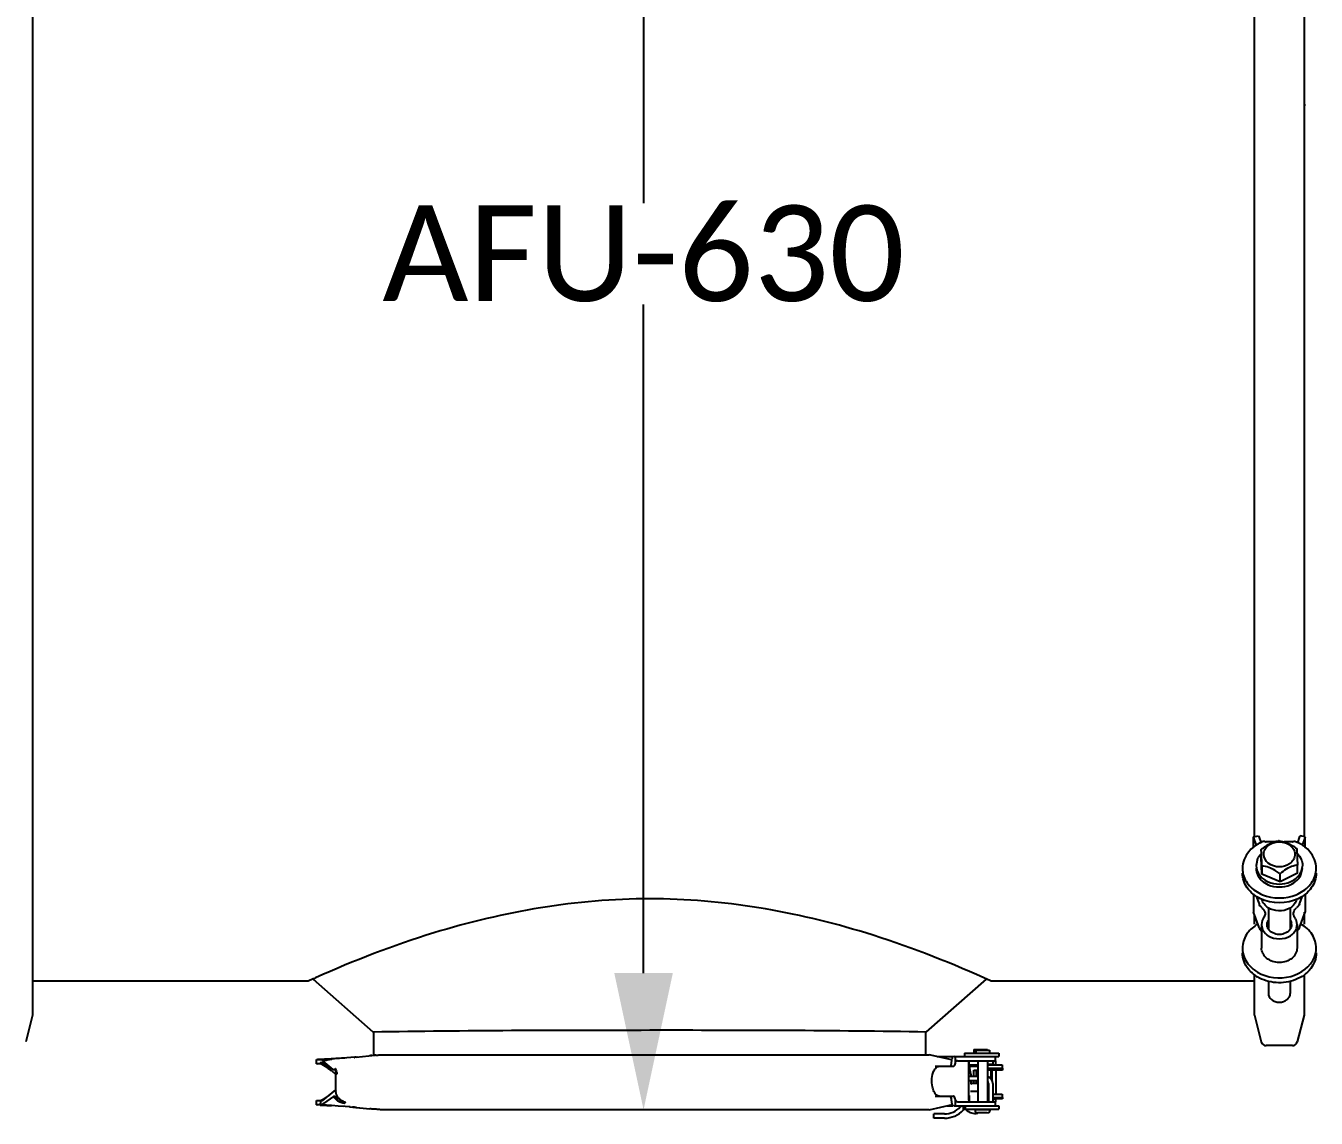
# Model space of a CAD drawing. Header units: millimetres. Extents: x 11802 to 19889, y -472 to 9054.
# Drawn here: x 13260.1 to 13732.5, y 149.9 to 549.8 of the extents above; entities that cross this region are included whole.
import ezdxf

# ---------------------------------------------------------------- set-up
doc = ezdxf.new("R2010")
doc.units = ezdxf.units.MM
doc.header["$LTSCALE"] = 307.34
doc.header["$PDMODE"] = 3
doc.header["$PDSIZE"] = 8
doc.layers.get('0').update_dxf_attribs({"linetype": 'CONTINUOUS'})
doc.layers.get('Defpoints').update_dxf_attribs({"linetype": 'CONTINUOUS'})
doc.styles.get("Standard").update_dxf_attribs({"font": 'calibri.ttf'})
doc.dimstyles.get("Standard").update_dxf_attribs({"dimtxt": 35, "dimasz": 35, "dimexe": 1.5, "dimexo": 1, "dimtad": 1, "dimdsep": 46, "dimtxsty": 'Standard', "dimblk": '_FILLED', "dimblk1": '_FILLED', "dimblk2": '_FILLED', "dimcen": 0.09, "dimazin": 2, "dimtol": 1, "dimtp": 0.01, "dimtm": 0.01, "dimtfac": 1, "dimtofl": 0, "dimtmove": 0, "dimatfit": 3, "dimldrblk": '_FILLED', "dimfxl": 1, "dimtolj": 1, "dimarcsym": 0})

# ---------------------------------------------------------------- blocks, each defined once
blk = doc.blocks.new('_FILLED')
at = {"color": 0, "linetype": 'ByBlock'}
blk.add_solid([(0, 0), (-1, 0.2143), (-1, -0.2143)], dxfattribs=at)
blk = doc.blocks.new('*D387')
at = {"color": 0, "linetype": 'Continuous', "lineweight": -2}
for p, q in [((13475.84, 779.67), (13487.74, 779.67)), ((13486.24, 729.67), (13486.24, 484.9)), ((13486.24, 203.01), (13486.24, 447.78)), ((13489.49, 153.01), (13484.74, 153.01))]:
    blk.add_line(p, q, dxfattribs=at)
at = {"layer": 'Defpoints', "color": 0}
for p in [(13474.84, 779.67), (13486.24, 779.67), (13490.49, 153.01)]:
    blk.add_point(p, dxfattribs=at)
at = {"color": 0, "linetype": 'ByBlock', "lineweight": -2, "xscale": 50, "yscale": 50, "zscale": 50}
for p, rotation in [((13486.24, 779.67), 90), ((13486.24, 153.01), 270)]:
    blk.add_blockref('_FILLED', p, dxfattribs=dict(at, rotation=rotation))
at = {"color": 0, "lineweight": 30, "insert": (13486.24, 466.34), "char_height": 35, "attachment_point": 5}
blk.add_mtext('\\A1;\\A1;AFU-630', dxfattribs=at)

msp = doc.modelspace()

# ---------------------------------------------------------------- linework, layer by layer
at = {"linetype": 'Continuous'}
for p, q in [((13262.54327, 768.56248), (13262.54327, 187.57899)), ((13709.94067, 252.973), (13709.94067, 768.56248)), ((13728.04327, 768.56248), (13728.04327, 252.973)), ((13709.48767, 252.86356), (13711.40332, 253.32636)), ((13709.48767, 249.03958), (13709.48767, 252.86356)), ((13710.62958, 249.79861), (13709.48767, 252.86356)), ((13711.40332, 253.32636), (13711.63222, 252.71197)), ((13711.63222, 252.71197), (13712.19668, 250.90694)), ((13717.13541, 251.09536), (13714.14774, 251.09536)), ((13718.99197, 251.43545), (13718.73983, 251.46137)), ((13723.8362, 251.09536), (13720.72395, 251.09536)), ((13725.71825, 250.68623), (13726.35172, 252.71197)), ((13726.35172, 252.71197), (13726.58063, 253.32636)), ((13728.49627, 252.86356), (13726.58063, 253.32636)), ((13728.49627, 252.86356), (13727.35436, 249.79862)), ((13728.49627, 249.03956), (13728.49627, 252.86356)), ((13712.3659, 245.30668), (13712.3659, 246.66589)), ((13711.0624, 244.92574), (13710.49197, 242.45827)), ((13712.61804, 239.26279), (13712.3659, 245.30668)), ((13712.61804, 242.2197), (13712.61804, 239.26279)), ((13725.61804, 239.61445), (13725.61804, 242.57137)), ((13727.49197, 242.46289), (13726.92154, 239.99539)), ((13726.92154, 238.92812), (13727.49197, 241.39559)), ((13719.24411, 236.41667), (13712.61804, 239.26279)), ((13718.99197, 239.56427), (13719.24411, 239.37359)), ((13725.61804, 239.61445), (13719.24411, 236.41667)), ((13719.24411, 236.41667), (13719.24411, 239.37359)), ((13709.48767, 232.08557), (13709.48767, 225.39291)), ((13728.49627, 232.08555), (13728.49627, 225.39291)), ((13710.51743, 231.25014), (13711.59499, 228.35792)), ((13714.99197, 226.98121), (13714.99197, 219.30171)), ((13722.99197, 226.98133), (13722.99197, 219.30105)), ((13726.38896, 228.35792), (13727.46652, 231.25017)), ((13711.59499, 219.73676), (13709.48767, 225.39291)), ((13709.94067, 221.0013), (13709.94067, 224.17704)), ((13713.82238, 224.54008), (13713.81867, 224.39691)), ((13724.16527, 224.39691), (13724.16156, 224.54009)), ((13726.38896, 219.73676), (13728.49627, 225.39291)), ((13728.04327, 225.39291), (13728.04327, 221.0013)), ((13712.49197, 220.78874), (13712.49197, 212.16758)), ((13725.49197, 220.78874), (13725.49197, 212.16758)), ((13363.49197, 200.07074), (13262.49197, 200.07074)), ((13365.27752, 200.88063), (13363.49227, 200.07087)), ((13365.24374, 200.86531), (13387.17071, 181.56932)), ((13589.81323, 181.56931), (13611.7404, 200.86522)), ((13613.49197, 200.07074), (13611.7063, 200.88068)), ((13709.99197, 200.07074), (13613.49197, 200.07074)), ((13709.94067, 187.57899), (13709.94067, 202.43567)), ((13714.99197, 200.1502), (13714.99197, 195.6193)), ((13722.99197, 200.15021), (13722.99197, 195.6193)), ((13728.04327, 202.43564), (13728.04327, 187.57899)), ((13262.54327, 187.57899), (13260.08141, 177.83002)), ((13709.94067, 187.57899), (13712.40253, 177.83002)), ((13728.04327, 187.57899), (13725.58141, 177.83002)), ((13387.17071, 181.56932), (13387.49805, 181.57485)), ((13387.49197, 172.94366), (13387.49197, 181.56932)), ((13589.48574, 181.57499), (13589.81323, 181.56931)), ((13589.49197, 181.56931), (13589.49197, 173.13337)), ((13607.21463, 175.02583), (13607.81423, 175.07583)), ((13607.21463, 175.02583), (13607.21463, 173.92583)), ((13607.81423, 175.07583), (13611.91087, 175.07583)), ((13607.84946, 174.82583), (13607.84946, 173.72583)), ((13607.84948, 174.82583), (13608.0152, 174.87583)), ((13608.0152, 174.87583), (13612.77548, 174.87583)), ((13611.91087, 175.07583), (13612.21463, 175.02583)), ((13612.77548, 174.87583), (13612.84943, 174.82583)), ((13612.84946, 174.82583), (13612.84946, 173.72583)), ((13723.8362, 176.47074), (13714.14774, 176.47074)), ((13366.56405, 169.78168), (13366.56405, 171.38168)), ((13366.87575, 171.37074), (13367.9797, 171.37106)), ((13370.06034, 171.51174), (13366.90657, 171.40052)), ((13368.83469, 171.4221), (13367.97961, 171.37106)), ((13368.62903, 170.14127), (13368.61054, 170.14671)), ((13369.30459, 171.45047), (13368.83469, 171.4221)), ((13368.92652, 170.16264), (13368.92652, 170.00762)), ((13372.63802, 167.77836), (13368.99727, 170.758)), ((13369.58017, 171.46727), (13369.30459, 171.45047)), ((13369.30467, 171.45044), (13369.49558, 171.46211)), ((13369.78219, 171.47968), (13369.58017, 171.46727)), ((13372.10647, 171.62803), (13370.06034, 171.51174)), ((13370.88204, 171.54874), (13370.65883, 171.53452)), ((13371.21101, 171.56985), (13370.88204, 171.54874)), ((13371.84382, 171.61089), (13371.21101, 171.56985)), ((13371.84347, 171.61086), (13372.10647, 171.62803)), ((13372.1064, 171.62803), (13371.84382, 171.61089)), ((13372.10647, 171.62805), (13371.84399, 171.6109)), ((13372.29759, 171.64053), (13372.1064, 171.62803)), ((13372.10647, 171.62803), (13372.29759, 171.64053)), ((13379.03792, 172.0888), (13377.5865, 171.99092)), ((13381.65163, 172.30926), (13379.03783, 172.09009)), ((13380.24099, 172.17017), (13380.4472, 172.18385)), ((13381.06855, 172.25169), (13388.01827, 172.93785)), ((13387.73509, 172.91206), (13387.45932, 172.88266)), ((13388.01827, 172.93785), (13387.73623, 172.91219)), ((13388.1838, 172.94366), (13388.01827, 172.93785)), ((13388.44431, 172.96007), (13388.56644, 172.97475)), ((13390.21149, 173.1334), (13590.77341, 173.1334)), ((13599.13187, 171.29338), (13590.77341, 173.13337)), ((13593.7604, 172.47583), (13599.42006, 172.47583)), ((13599.05945, 170.96439), (13599.05945, 171.46439)), ((13599.97263, 172.46439), (13610.27151, 172.46439)), ((13600.4292, 170.96439), (13600.4292, 172.46439)), ((13601.16048, 170.96439), (13615.01986, 170.96439)), ((13603.7151, 173.67583), (13604.32282, 173.67583)), ((13603.7151, 173.67583), (13603.7151, 172.47583)), ((13604.34992, 173.67583), (13616.34899, 173.67583)), ((13605.23585, 170.46439), (13605.23585, 156.46439)), ((13607.21463, 173.92583), (13607.84946, 173.87583)), ((13608.59946, 170.96439), (13608.59946, 155.96439)), ((13610.27151, 172.47583), (13616.34899, 172.47583)), ((13612.09946, 170.96439), (13612.09946, 155.96439)), ((13614.13396, 170.82583), (13614.13396, 169.72583)), ((13615.01987, 172.47583), (13615.01987, 170.96439)), ((13615.15179, 170.74869), (13615.14875, 170.96619)), ((13615.17734, 170.00746), (13615.15179, 170.74869)), ((13616.34899, 173.67583), (13616.34899, 172.47583)), ((13367.92306, 169.77097), (13366.87575, 169.77074)), ((13368.07591, 169.77289), (13367.92306, 169.77097)), ((13373.58001, 165.87074), (13368.92652, 170.00762)), ((13370.54581, 168.40152), (13369.04552, 169.29394)), ((13369.04552, 169.29394), (13370.70824, 168.29916)), ((13369.90955, 168.6651), (13371.26638, 167.76186)), ((13370.51186, 168.32969), (13371.90946, 167.20963)), ((13371.15063, 167.84046), (13370.74784, 168.14058)), ((13371.26638, 167.76186), (13371.15063, 167.84046)), ((13373.58001, 160.06248), (13373.58001, 166.07899)), ((13592.96053, 168.96439), (13599.74308, 168.96439)), ((13605.23585, 168.95147), (13605.43954, 168.95147)), ((13605.35372, 169.76997), (13605.35372, 168.95147)), ((13605.40877, 169.47583), (13608.59946, 169.47583)), ((13605.67726, 168.95147), (13608.59946, 168.95147)), ((13605.67726, 167.74942), (13605.67726, 168.95147)), ((13606.02033, 166.07899), (13606.02033, 165.27074)), ((13607.19801, 167.45147), (13608.59946, 167.45147)), ((13607.19801, 165.27074), (13607.19801, 167.45147)), ((13607.96463, 167.45147), (13607.96463, 165.27074)), ((13612.09946, 169.67583), (13614.00002, 169.67583)), ((13612.09946, 169.47583), (13617.53342, 169.47583)), ((13612.09946, 168.27583), (13617.53317, 168.27583)), ((13617.63396, 167.45147), (13612.09946, 167.45147)), ((13613.38396, 167.45147), (13613.38396, 164.463)), ((13613.80215, 167.45147), (13613.80215, 163.87969)), ((13614.00002, 169.67583), (13614.13396, 169.72583)), ((13615.20928, 169.47583), (13615.17734, 170.00746)), ((13615.36118, 158.96751), (13615.36118, 167.45147)), ((13617.52282, 169.47583), (13617.52282, 168.27583)), ((13617.63396, 168.27583), (13617.63396, 167.45147)), ((13605.23585, 165.27074), (13608.59946, 165.27074)), ((13605.23585, 163.67074), (13608.59946, 163.67074)), ((13606.02033, 163.67074), (13606.02033, 162.35566)), ((13607.19801, 162.67074), (13607.19801, 163.67074)), ((13607.96463, 163.67074), (13607.96463, 162.67074)), ((13612.50032, 162.67074), (13612.50032, 155.96439)), ((13614.10032, 162.67074), (13614.10032, 155.96439)), ((13366.55296, 154.75985), (13366.55296, 156.35985)), ((13366.86466, 156.37074), (13367.89897, 156.37074)), ((13367.89897, 156.37074), (13368.00522, 156.37018)), ((13368.00522, 156.37018), (13368.0635, 156.36947)), ((13368.15919, 156.37917), (13368.0635, 156.36947)), ((13368.26206, 156.40872), (13368.15919, 156.37917)), ((13368.26206, 156.40872), (13368.37951, 156.34133)), ((13368.37951, 156.34133), (13368.51917, 156.38631)), ((13368.5853, 156.40634), (13368.70044, 156.43991)), ((13368.70044, 156.43991), (13368.75511, 156.46512)), ((13368.9089, 156.81031), (13371.26626, 158.37961)), ((13368.92652, 156.54134), (13373.58001, 160.27074)), ((13368.92652, 156.54134), (13368.92652, 156.38631)), ((13372.77853, 157.84728), (13369.07031, 155.32881)), ((13592.96053, 157.96439), (13599.74308, 157.96439)), ((13599.05945, 155.46439), (13599.05945, 155.96439)), ((13600.4292, 154.46439), (13600.4292, 156.46439)), ((13601.16048, 155.96439), (13615.01986, 155.96439)), ((13605.1149, 156.95147), (13605.23585, 156.95147)), ((13605.29693, 156.46445), (13605.29713, 156.24038)), ((13605.57886, 155.96439), (13605.57886, 158.21491)), ((13608.59946, 159.67074), (13605.89665, 159.67074)), ((13612.09946, 158.67583), (13612.50032, 158.67583)), ((13612.09946, 157.47583), (13612.50032, 157.47583)), ((13612.09946, 156.95147), (13612.50032, 156.95147)), ((13614.10032, 158.67583), (13617.53316, 158.67583)), ((13614.10032, 157.47583), (13617.53303, 157.47583)), ((13617.63396, 156.95147), (13614.10032, 156.95147)), ((13615.01987, 155.96439), (13615.01987, 154.47583)), ((13615.14432, 155.66882), (13615.14966, 156.09985)), ((13615.14966, 156.09985), (13615.18416, 156.95147)), ((13617.52282, 158.67583), (13617.52282, 157.47583)), ((13617.63396, 157.47583), (13617.63396, 156.95147)), ((13367.88301, 154.77074), (13366.86466, 154.77074)), ((13367.87959, 154.7065), (13370.06174, 154.62967)), ((13367.88804, 154.93687), (13367.88206, 154.77107)), ((13367.89199, 155.03983), (13367.88313, 154.77074)), ((13367.88313, 154.77074), (13368.01449, 154.76983)), ((13367.89881, 155.2409), (13367.88804, 154.93687)), ((13367.90097, 155.30703), (13367.89199, 155.03983)), ((13367.91008, 155.57232), (13367.90097, 155.30703)), ((13367.91544, 155.76964), (13367.90969, 155.57245)), ((13368.76306, 154.72496), (13369.13267, 154.7026)), ((13369.13273, 154.70259), (13369.52155, 154.67882)), ((13369.34509, 154.68964), (13369.1328, 154.70263)), ((13369.52161, 154.67878), (13369.34509, 154.68964)), ((13369.52155, 154.67882), (13370.05179, 154.64588)), ((13370.05179, 154.64588), (13370.45268, 154.62056)), ((13370.06174, 154.62967), (13372.11836, 154.51266)), ((13370.45268, 154.62056), (13370.78233, 154.5995)), ((13370.61967, 154.60992), (13370.45296, 154.62053)), ((13370.78206, 154.59952), (13370.61967, 154.60992)), ((13374.45368, 154.35898), (13372.10536, 154.51351)), ((13377.03941, 154.18678), (13374.45368, 154.35899)), ((13376.47771, 154.22437), (13374.45368, 154.35898)), ((13376.5618, 155.48694), (13376.70468, 155.46699)), ((13378.86683, 154.06369), (13377.03941, 154.18678)), ((13378.56972, 154.0837), (13377.03941, 154.18678)), ((13378.56965, 154.0826), (13382.18047, 153.7641)), ((13381.109, 153.87871), (13386.06076, 153.34907)), ((13590.77341, 153.00807), (13390.20589, 153.00807)), ((13590.77341, 153.0081), (13599.29717, 154.88448)), ((13596.37197, 151.52074), (13592.49197, 151.52074)), ((13592.49197, 149.92074), (13592.49197, 151.52074)), ((13597.44081, 154.47583), (13599.42085, 154.47583)), ((13599.97263, 154.46439), (13610.27151, 154.46439)), ((13603.36598, 152.94474), (13603.36598, 154.25426)), ((13607.59946, 153.07074), (13603.6574, 153.07074)), ((13604.13848, 153.27583), (13604.13848, 154.47583)), ((13604.13848, 153.27583), (13604.3228, 153.27583)), ((13604.34992, 153.27583), (13616.34899, 153.27583)), ((13607.59946, 152.87583), (13607.59946, 153.02583)), ((13607.59948, 153.02583), (13607.77708, 153.07583)), ((13607.77708, 153.07583), (13613.023, 153.07583)), ((13612.08231, 151.87583), (13608.6166, 151.87583)), ((13610.27151, 154.47583), (13616.34899, 154.47583)), ((13613.023, 153.07583), (13613.09943, 153.02583)), ((13613.09946, 152.87583), (13613.09946, 153.02583)), ((13616.34899, 154.47583), (13616.34899, 153.27583)), ((13596.37197, 149.92074), (13592.49197, 149.92074))]:
    msp.add_line(p, q, dxfattribs=at)
for points in [[(13368.75821, 170.09202), (13368.70449, 170.12002), (13368.62903, 170.14127)], [(13368.88978, 170.03044), (13368.87859, 170.04757), (13368.83053, 170.07925), (13368.75821, 170.09202)], [(13368.99704, 170.75823), (13368.95453, 170.79356), (13368.91138, 170.83062), (13368.86755, 170.86945)], [(13388.1838, 172.94366), (13388.31675, 172.94972), (13388.44431, 172.96007)], [(13600.40358, 170.47552), (13600.41543, 170.71544), (13600.4292, 170.96439)], [(13369.04552, 169.29394), (13368.96572, 169.34297), (13368.88737, 169.39375), (13368.81061, 169.4463)], [(13371.77973, 167.65811), (13370.96848, 168.21248), (13370.61062, 168.51048)], [(13367.92282, 156.15912), (13367.91998, 155.96525), (13367.91544, 155.76964)], [(13368.90891, 156.81031), (13368.8525, 156.772), (13368.79735, 156.733), (13368.74348, 156.69333)], [(13368.75511, 156.46512), (13368.83399, 156.48027), (13368.89055, 156.51409), (13368.89352, 156.52261)], [(13370.74772, 158.00089), (13371.15052, 158.301), (13371.26626, 158.37961)], [(13615.34552, 158.77306), (13615.35746, 158.84063), (13615.36382, 158.91849), (13615.36118, 158.96751)], [(13369.07031, 155.32881), (13369.00454, 155.28302), (13368.93991, 155.23583), (13368.87642, 155.18737)], [(13377.01973, 155.68607), (13376.99406, 155.68636), (13376.96783, 155.68486)], [(13388.59378, 153.16217), (13388.46136, 153.17768), (13388.32247, 153.188), (13388.17717, 153.19317)]]:
    msp.add_lwpolyline(points, dxfattribs=at)
for centre, radius, start, end in [((13729.99197, 521.91012), 2, 192.755208, 220), ((13718.29182, 237.7992), 14.34615, 115.3341021, 119.4818241), ((13718.49545, 237.36983), 14.82135, 110.4373507, 115.3353447), ((13714.14839, 253.25673), 2.16137, 265.8211706, 269.9828234), ((13718.99214, 244.14532), 6.93451, 90.0013967, 91.5523046), ((13723.83555, 253.25673), 2.16137, 270.017176, 274.1787539), ((13719.49217, 237.3789), 14.81157, 64.4287781, 69.5637444), ((13719.65208, 237.71838), 14.43632, 62.101095, 64.419714), ((13717.34592, 239.26656), 12.59835, 126.9731437, 128.4925514), ((13717.82192, 238.60857), 13.41032, 119.4360101, 126.9071144), ((13628.23037, 242.77064), 84.31465, 2.7475696, 3.7353645), ((13720.40971, 241.55133), 7.35728, 45.0323657, 46.3806784), ((13720.63798, 239.26651), 12.59842, 51.5074818, 53.0275151), ((13714.3122, 241.39543), 8.81991, 180.000839, 191.1613616), ((13723.67176, 241.39543), 8.8199, 348.8386569, 359.9991861), ((13717.56411, 242.29222), 7.34284, 225.0390692, 226.0984303), ((13717.63628, 242.36717), 7.44688, 226.098189, 227.0564667), ((13721.43446, 241.55977), 6.08553, 331.5867224, 334.3772014), ((13710.01548, 223.94697), 4.0027, 48.3793856, 50.4682528), ((13727.96866, 223.94673), 4.00301, 129.5317244, 131.6267766), ((13720.55058, 220.49378), 5.00485, 29.97279, 38.3390188), ((13717.80942, 209.41704), 13.37505, 119.9902999, 125.7412987), ((13720.57121, 220.78903), 2.9203, 359.9368172, 10.4728627), ((13721.24479, 220.78736), 4.24715, 0.0065517, 12.7196313), ((13565.76066, -243.63552), 487.63521, 114.1592869, 114.2760557), ((13411.2053, -243.67548), 487.67903, 65.7239649, 65.8406278), ((13717.40689, 212.59076), 12.69505, 230.348895, 234.617272), ((13717.82791, 213.18367), 13.42224, 234.6175019, 239.0181756), ((13714.14774, 178.27074), 1.8, 194.1723377, 270), ((13723.8362, 178.27074), 1.8, 270, 345.8276623), ((13331.83067, 785.87267), 615.56396, 273.36663132, 273.49018253), ((13380.26815, 134.48995), 38.12404, 107.1432524, 107.3999387), ((13335.94637, 719.47883), 549.04269, 273.5032369, 273.6530607), ((13373.61686, 155.28345), 16.35425, 96.1995701, 96.7169156), ((13374.39142, 147.53398), 24.14246, 95.0094737, 95.4169451), ((13390.79166, 128.94411), 44.10276, 95.1635142, 96.1578093), ((13601.40379, 166.07042), 4.61822, 28.7891437, 32.8564174), ((13601.41564, 166.07665), 4.60483, 19.2404604, 28.7923123), ((13601.38334, 166.07096), 4.63721, 2.1269236, 19.175309), ((13601.49375, 166.07885), 4.52658, 0.0018425, 2.0789647), ((13607.57886, 157.94407), 4.72667, 77.2941491, 109.4027718), ((13611.50032, 162.67074), 1, 0, 51.9913384), ((13611.50032, 162.67074), 2.6, 0, 76.2729307), ((13367.46696, 157.1498), 1.08701, 303.7058956, 307.8024156), ((13384.42515, 172.60361), 18.46082, 238.6459114, 241.5099363), ((13378.44482, 159.84843), 4.40031, 237.5948438, 242.1120851), ((13378.43933, 159.83763), 4.3882, 242.1095037, 243.9913158), ((13601.40435, 160.07047), 4.6174, 327.1440093, 329.8271302), ((13630.34957, 155.58909), 25.05193, 177.9047024, 178.5488235), ((13377.48647, 161.75937), 6.33852, 250.4448725, 257.5761303), ((13378.41024, 159.77741), 4.32132, 243.987813, 246.6595004), ((13377.66905, 162.63484), 7.2327, 261.2144162, 262.3489055), ((13378.39438, 159.74171), 4.28226, 246.6650942, 248.6955018), ((13378.39674, 159.74748), 4.28849, 248.6941253, 251.2708932), ((13596.37197, 159.52074), 8, 270, 316.7643929), ((13596.37197, 159.52074), 9.6, 270, 316.7643929), ((13603.6574, 152.67074), 2, 117.9479997, 136.7643928), ((13603.6574, 152.67074), 0.4, 90, 136.7643929), ((13607.57886, 156.3974), 4.72667, 224.733339, 282.6732263), ((13608.59946, 152.87583), 1, 180, 270.0002873), ((13612.09946, 152.87583), 1, 269.9997263, 0)]:
    msp.add_arc(centre, radius, start, end, dxfattribs=at)
for points, knots in [([(13713.99089, 251.1011), (13713.87468, 251.10956), (13713.64591, 251.14436), (13713.42513, 251.21429), (13713.32009, 251.25825)], [0, 0, 0, 0, 0.505745778, 1, 1, 1, 1]), ([(13714.00093, 249.53088), (13714.39053, 249.79958), (13715.84154, 250.71502), (13717.51156, 251.2804), (13718.73983, 251.46137)], [0, 0, 0, 0, 0.275991169, 1, 1, 1, 1]), ([(13718.99197, 251.43545), (13719.37201, 251.39241), (13721.03835, 251.13124), (13722.6235, 250.43622), (13723.73141, 249.75229)], [0, 0, 0, 0, 0.227052892, 1, 1, 1, 1]), ([(13724.66386, 251.25825), (13724.55881, 251.21429), (13724.33803, 251.14436), (13724.10926, 251.10956), (13723.99305, 251.1011)], [0, 0, 0, 0, 0.494254231, 1, 1, 1, 1]), ([(13709.50455, 249.12715), (13708.88551, 248.63485), (13706.73816, 246.5981), (13705.49299, 243.56304), (13705.49228, 241.3953)], [0, 0, 0, 0, 0.267325299, 1, 1, 1, 1]), ([(13712.61804, 242.2197), (13712.60509, 242.6446), (13712.5568, 244.17575), (13712.50199, 245.7068), (13712.4481, 246.81233)], [0, 0, 0, 0, 0.277487091, 1, 1, 1, 1]), ([(13713.46974, 247.61821), (13713.50372, 247.72646), (13713.58163, 247.94128), (13713.67767, 248.14861), (13713.73023, 248.25059)], [0, 0, 0, 0, 0.49722213, 1, 1, 1, 1]), ([(13725.3659, 248.61526), (13725.39246, 248.21314), (13725.42496, 247.64256), (13725.45267, 247.07177), (13725.46051, 246.90348)], [0, 0, 0, 0, 0.705193915, 1, 1, 1, 1]), ([(13725.46051, 246.90348), (13725.4751, 246.59049), (13725.53699, 245.14681), (13725.58355, 243.70252), (13725.61804, 242.57137)], [0, 0, 0, 0, 0.216833556, 1, 1, 1, 1]), ([(13732.49166, 241.39531), (13732.49095, 243.56304), (13731.24578, 246.59811), (13729.09842, 248.63485), (13728.47939, 249.12715)], [0, 0, 0, 0, 0.732674715, 1, 1, 1, 1]), ([(13710.49191, 242.45827), (13710.49208, 241.09305), (13711.27801, 239.18205), (13712.63049, 237.89962), (13713.02046, 237.58977)], [0, 0, 0, 0, 0.732687542, 1, 1, 1, 1]), ([(13718.99197, 239.56427), (13718.4901, 239.93857), (13716.59057, 241.26505), (13714.30327, 242.06208), (13712.61804, 242.2197)], [0, 0, 0, 0, 0.270017944, 1, 1, 1, 1]), ([(13725.61804, 242.57137), (13725.09682, 242.49193), (13722.7421, 241.98592), (13720.66463, 240.58964), (13719.24411, 239.37359)], [0, 0, 0, 0, 0.21994333, 1, 1, 1, 1]), ([(13712.14237, 230.247), (13710.24925, 231.14417), (13706.91122, 233.67267), (13705.49199, 237.72078), (13705.49197, 239.61451)], [0, 0, 0, 0, 0.525223026, 1, 1, 1, 1]), ([(13705.6591, 239.68814), (13705.99697, 237.97684), (13707.83111, 234.56472), (13711.00853, 232.48044), (13712.78307, 231.74031)], [0, 0, 0, 0, 0.475679665, 1, 1, 1, 1]), ([(13725.20148, 231.74056), (13726.97587, 232.48072), (13730.15302, 234.565), (13731.98699, 237.97694), (13732.32484, 239.68814)], [0, 0, 0, 0, 0.524318979, 1, 1, 1, 1]), ([(13732.49197, 239.61451), (13732.49195, 237.72078), (13731.07272, 233.67267), (13727.73468, 231.14416), (13725.84156, 230.247)], [0, 0, 0, 0, 0.474776994, 1, 1, 1, 1]), ([(13488.49197, 230.21648), (13461.80404, 230.21648), (13419.51626, 222.89678), (13380.24914, 207.59669), (13366.18386, 201.28829)], [0, 0, 0, 0, 0.63387068, 1, 1, 1, 1]), ([(13610.8007, 201.28801), (13596.73559, 207.59636), (13557.4683, 222.89663), (13515.1803, 230.21648), (13488.49197, 230.21648)], [0, 0, 0, 0, 0.366123315, 1, 1, 1, 1]), ([(13711.7949, 227.98466), (13711.7821, 228.03977), (13711.76749, 228.15643), (13711.77901, 228.27348), (13711.79088, 228.33228)], [0, 0, 0, 0, 0.485369616, 1, 1, 1, 1]), ([(13723.04659, 226.92628), (13722.96989, 226.87693), (13722.8137, 226.78106), (13722.65367, 226.69177), (13722.57244, 226.64859)], [0, 0, 0, 0, 0.497854346, 1, 1, 1, 1]), ([(13724.16527, 224.39691), (13724.17006, 224.30288), (13724.20198, 224.11294), (13724.27228, 223.93397), (13724.31619, 223.84779)], [0, 0, 0, 0, 0.493275533, 1, 1, 1, 1]), ([(13724.31619, 223.84779), (13724.33853, 223.80395), (13724.38784, 223.71802), (13724.44535, 223.63734), (13724.47615, 223.59835)], [0, 0, 0, 0, 0.497516562, 1, 1, 1, 1]), ([(13725.38771, 221.7225), (13725.3708, 221.79731), (13725.33285, 221.94645), (13725.28707, 222.09338), (13725.26224, 222.16638)], [0, 0, 0, 0, 0.498666076, 1, 1, 1, 1]), ([(13708.11348, 218.60502), (13707.69852, 218.15063), (13706.25429, 216.29829), (13705.4919, 213.89852), (13705.49197, 212.1669)], [0, 0, 0, 0, 0.262191348, 1, 1, 1, 1]), ([(13712.49201, 220.78782), (13712.49245, 219.60256), (13713.28603, 217.93589), (13714.56712, 216.93612), (13714.93735, 216.69795)], [0, 0, 0, 0, 0.729177288, 1, 1, 1, 1]), ([(13723.0768, 219.26945), (13722.31373, 217.94126), (13718.99162, 216.3887), (13715.66961, 217.9417), (13714.90683, 219.27)], [0, 0, 0, 0, 0.500007466, 1, 1, 1, 1]), ([(13723.31259, 219.77592), (13723.28108, 219.68884), (13723.20967, 219.51636), (13723.12353, 219.35078), (13723.0768, 219.26945)], [0, 0, 0, 0, 0.496802508, 1, 1, 1, 1]), ([(13725.83042, 218.81043), (13725.7648, 218.75627), (13725.61349, 218.65634), (13725.4445, 218.59081), (13725.35345, 218.56462)], [0, 0, 0, 0, 0.473149005, 1, 1, 1, 1]), ([(13732.49197, 212.1669), (13732.49204, 213.89474), (13731.33342, 217.56442), (13728.49627, 220.05632), (13726.86009, 221.0013)], [0, 0, 0, 0, 0.477659238, 1, 1, 1, 1]), ([(13709.30604, 202.81628), (13708.71538, 203.30617), (13706.66541, 205.32809), (13705.49137, 208.2806), (13705.49228, 210.39144)], [0, 0, 0, 0, 0.266615978, 1, 1, 1, 1]), ([(13706.13998, 208.83998), (13706.81356, 207.15315), (13708.43973, 205.10543), (13710.47769, 203.71267), (13711.04095, 203.38212)], [0, 0, 0, 0, 0.735530627, 1, 1, 1, 1]), ([(13732.49166, 210.39144), (13732.49253, 208.37347), (13730.84873, 204.0364), (13725.04639, 200.0867), (13717.82561, 199.02041), (13712.97702, 200.43953), (13710.9186, 201.67637)], [0, 0, 0, 0, 0.221449453, 0.468510704, 0.736471432, 1, 1, 1, 1]), ([(13711.04095, 203.38212), (13714.55738, 201.31851), (13723.10048, 200.11358), (13730.46573, 205.3887), (13731.8439, 208.83983)], [0, 0, 0, 0, 0.523165807, 1, 1, 1, 1]), ([(13714.99233, 195.6193), (13714.99233, 194.76568), (13716.05729, 192.91811), (13717.99802, 192.39828), (13718.99197, 192.39828)], [0, 0, 0, 0, 0.462021461, 1, 1, 1, 1]), ([(13718.99197, 192.39828), (13719.98593, 192.39828), (13721.92665, 192.91811), (13722.99162, 194.76568), (13722.99162, 195.6193)], [0, 0, 0, 0, 0.537978539, 1, 1, 1, 1]), ([(13387.22552, 181.57015), (13420.97702, 182.12092), (13488.49139, 182.25923), (13556.00766, 182.17667), (13589.75856, 181.5703)], [0, 0, 0, 0, 0.499997398, 1, 1, 1, 1]), ([(13366.56405, 171.38168), (13366.56405, 171.36298), (13366.78091, 171.40665), (13366.86242, 171.37336), (13366.98383, 171.37601)], [0, 0, 0, 0, 0.133448446, 1, 1, 1, 1]), ([(13368.09433, 170.32083), (13368.07455, 170.33145), (13368.04236, 170.34988), (13368.01828, 170.38371), (13368.01749, 170.39871)], [0, 0, 0, 0, 0.599164731, 1, 1, 1, 1]), ([(13368.5561, 170.16264), (13368.46917, 170.18879), (13368.31338, 170.23458), (13368.15782, 170.28676), (13368.09433, 170.32083)], [0, 0, 0, 0, 0.557467154, 1, 1, 1, 1]), ([(13368.21507, 171.31553), (13368.19048, 171.31533), (13368.132, 171.29508), (13368.11191, 171.23753), (13368.10558, 171.2077)], [0, 0, 0, 0, 0.446449008, 1, 1, 1, 1]), ([(13368.50732, 171.17398), (13368.45616, 171.21177), (13368.3667, 171.27241), (13368.26075, 171.31591), (13368.21507, 171.31553)], [0, 0, 0, 0, 0.581979114, 1, 1, 1, 1]), ([(13368.77748, 170.95014), (13368.73252, 170.99003), (13368.64433, 171.06689), (13368.55306, 171.14019), (13368.50732, 171.17398)], [0, 0, 0, 0, 0.513793208, 1, 1, 1, 1]), ([(13368.86755, 170.86945), (13368.85267, 170.88287), (13368.8227, 170.90984), (13368.79264, 170.93669), (13368.77748, 170.95014)], [0, 0, 0, 0, 0.497221671, 1, 1, 1, 1]), ([(13368.8676, 170.8695), (13368.95751, 170.89443), (13369.13612, 170.94822), (13369.31376, 171.005), (13369.40267, 171.03291)], [0, 0, 0, 0, 0.500319428, 1, 1, 1, 1]), ([(13369.4243, 171.03876), (13369.35858, 171.01948), (13369.22723, 170.98038), (13369.09615, 170.94038), (13369.03064, 170.92017)], [0, 0, 0, 0, 0.499739503, 1, 1, 1, 1]), ([(13369.40267, 171.03291), (13369.49504, 171.06191), (13369.67952, 171.11871), (13369.86631, 171.16788), (13369.96016, 171.18897)], [0, 0, 0, 0, 0.50162068, 1, 1, 1, 1]), ([(13369.93132, 171.18117), (13369.84663, 171.15854), (13369.67734, 171.11204), (13369.50863, 171.06349), (13369.4243, 171.03876)], [0, 0, 0, 0, 0.499375944, 1, 1, 1, 1]), ([(13370.43903, 171.30814), (13370.35412, 171.28853), (13370.18454, 171.24756), (13370.01567, 171.20371), (13369.93132, 171.18117)], [0, 0, 0, 0, 0.499515668, 1, 1, 1, 1]), ([(13369.96016, 171.18897), (13370.00834, 171.1998), (13370.10506, 171.21964), (13370.2026, 171.23505), (13370.25152, 171.24144)], [0, 0, 0, 0, 0.500238527, 1, 1, 1, 1]), ([(13370.25152, 171.24144), (13370.29836, 171.24756), (13370.39263, 171.25741), (13370.48734, 171.26173), (13370.53483, 171.26236)], [0, 0, 0, 0, 0.49864278, 1, 1, 1, 1]), ([(13371.09781, 171.44014), (13370.98725, 171.42169), (13370.76697, 171.38089), (13370.54806, 171.33332), (13370.43903, 171.30814)], [0, 0, 0, 0, 0.500411021, 1, 1, 1, 1]), ([(13370.54089, 171.33241), (13370.63371, 171.35321), (13370.81888, 171.39167), (13371.00504, 171.42491), (13371.09774, 171.44027)], [0, 0, 0, 0, 0.503067642, 1, 1, 1, 1]), ([(13371.09774, 171.44027), (13371.1423, 171.44766), (13371.23124, 171.46185), (13371.32034, 171.47505), (13371.36479, 171.48139)], [0, 0, 0, 0, 0.501443689, 1, 1, 1, 1]), ([(13371.41096, 171.48756), (13371.35861, 171.48037), (13371.2541, 171.46536), (13371.14983, 171.44883), (13371.09781, 171.44014)], [0, 0, 0, 0, 0.500473443, 1, 1, 1, 1]), ([(13371.36479, 171.48139), (13371.42141, 171.48947), (13371.5344, 171.50482), (13371.64757, 171.51879), (13371.70401, 171.52544)], [0, 0, 0, 0, 0.501598982, 1, 1, 1, 1]), ([(13371.85074, 171.54205), (13371.89439, 171.5468), (13371.98155, 171.55594), (13372.06877, 171.56448), (13372.11231, 171.56862)], [0, 0, 0, 0, 0.500998573, 1, 1, 1, 1]), ([(13380.6469, 172.20793), (13380.61347, 172.20417), (13380.5483, 172.19662), (13380.48319, 172.18852), (13380.45148, 172.1844)], [0, 0, 0, 0, 0.512720332, 1, 1, 1, 1]), ([(13381.06855, 172.25169), (13380.99562, 172.24449), (13380.85501, 172.23047), (13380.7145, 172.21554), (13380.6469, 172.20793)], [0, 0, 0, 0, 0.518632305, 1, 1, 1, 1]), ([(13387.73507, 172.91202), (13387.67753, 172.90544), (13387.56126, 172.89066), (13387.44533, 172.87344), (13387.38678, 172.86422)], [0, 0, 0, 0, 0.494212953, 1, 1, 1, 1]), ([(13388.56644, 172.97475), (13388.68438, 172.99139), (13388.91008, 173.02206), (13389.13616, 173.04987), (13389.24413, 173.06225)], [0, 0, 0, 0, 0.522886036, 1, 1, 1, 1]), ([(13599.1823, 171.96379), (13599.1823, 171.9163), (13599.20522, 171.80891), (13599.2598, 171.71514), (13599.29441, 171.6665)], [0, 0, 0, 0, 0.443082958, 1, 1, 1, 1]), ([(13599.74308, 168.96439), (13599.82764, 168.96439), (13600.35337, 169.31453), (13600.38856, 169.98351), (13600.4292, 170.47206)], [0, 0, 0, 0, 0.14710965, 1, 1, 1, 1]), ([(13601.16048, 170.96439), (13601.00311, 170.96433), (13600.67465, 171.0387), (13600.48468, 170.67177), (13600.52783, 170.54262)], [0, 0, 0, 0, 0.536131638, 1, 1, 1, 1]), ([(13605.30566, 170.7041), (13605.30823, 170.58709), (13605.31394, 170.38255), (13605.32255, 170.17793), (13605.3306, 170.09068)], [0, 0, 0, 0, 0.571850626, 1, 1, 1, 1]), ([(13605.3306, 170.09068), (13605.33291, 170.06561), (13605.33604, 170.04651), (13605.3443, 169.98899), (13605.35204, 169.99275)], [0, 0, 0, 0, 0.745182637, 1, 1, 1, 1]), ([(13366.87575, 169.77074), (13366.81267, 169.77074), (13366.75202, 169.79917), (13366.5996, 169.74709), (13366.5996, 169.77609)], [0, 0, 0, 0, 0.685016918, 1, 1, 1, 1]), ([(13366.5996, 169.77609), (13366.5996, 169.78426), (13366.65544, 169.77078), (13366.67721, 169.78238), (13366.70389, 169.78351)], [0, 0, 0, 0, 0.234256594, 1, 1, 1, 1]), ([(13368.07591, 169.77289), (13368.14476, 169.77395), (13368.3091, 169.75769), (13368.45515, 169.6773), (13368.53147, 169.62366)], [0, 0, 0, 0, 0.424671084, 1, 1, 1, 1]), ([(13368.53147, 169.62366), (13368.5757, 169.59257), (13368.66931, 169.51719), (13368.75529, 169.43342), (13368.8009, 169.38594)], [0, 0, 0, 0, 0.450938393, 1, 1, 1, 1]), ([(13372.63782, 167.77828), (13372.67955, 167.74414), (13372.7864, 167.69855), (13372.89931, 167.70755), (13372.95411, 167.72016)], [0, 0, 0, 0, 0.489456776, 1, 1, 1, 1]), ([(13372.95411, 167.72016), (13373.02947, 167.73749), (13373.17439, 167.80414), (13373.29137, 167.91199), (13373.33813, 167.97509)], [0, 0, 0, 0, 0.496124515, 1, 1, 1, 1]), ([(13373.33813, 167.97509), (13373.3535, 167.99582), (13373.38119, 168.0387), (13373.40227, 168.08527), (13373.41058, 168.10892)], [0, 0, 0, 0, 0.507351014, 1, 1, 1, 1]), ([(13373.53718, 167.37153), (13373.53138, 167.48793), (13373.5198, 167.72067), (13373.50852, 167.95342), (13373.50301, 168.06978)], [0, 0, 0, 0, 0.500128752, 1, 1, 1, 1]), ([(13373.58001, 166.07899), (13373.58001, 166.16672), (13373.57826, 166.34177), (13373.5737, 166.51677), (13373.5709, 166.60404)], [0, 0, 0, 0, 0.501163175, 1, 1, 1, 1]), ([(13373.90442, 166.3933), (13373.92212, 166.33995), (13373.95791, 166.23487), (13373.99544, 166.1304), (13374.01441, 166.07899)], [0, 0, 0, 0, 0.506391343, 1, 1, 1, 1]), ([(13592.56619, 159.65364), (13592.29517, 160.20232), (13591.51302, 162.67085), (13591.69316, 165.50882), (13592.56613, 167.27554)], [0, 0, 0, 0, 0.236955595, 1, 1, 1, 1]), ([(13592.56613, 167.27554), (13592.66341, 167.47242), (13593.02058, 168.1041), (13593.56457, 168.68512), (13594.0428, 168.86993)], [0, 0, 0, 0, 0.299876758, 1, 1, 1, 1]), ([(13594.0428, 168.86993), (13594.12162, 168.90039), (13594.28139, 168.94764), (13594.4474, 168.96439), (13594.52856, 168.96439)], [0, 0, 0, 0, 0.51007502, 1, 1, 1, 1]), ([(13598.37519, 168.96439), (13598.43931, 168.96439), (13598.8289, 169.15965), (13598.90583, 169.63295), (13598.97025, 169.96771)], [0, 0, 0, 0, 0.158307536, 1, 1, 1, 1]), ([(13605.37196, 169.60779), (13605.36905, 169.63936), (13605.36381, 169.71495), (13605.36031, 169.79061), (13605.35856, 169.83461)], [0, 0, 0, 0, 0.418644102, 1, 1, 1, 1]), ([(13605.40877, 169.47583), (13605.40003, 169.47583), (13605.37062, 169.52654), (13605.37547, 169.56967), (13605.37196, 169.60779)], [0, 0, 0, 0, 0.18580431, 1, 1, 1, 1]), ([(13366.55296, 156.35985), (13366.55296, 156.37845), (13366.77124, 156.33447), (13366.85319, 156.36802), (13366.97568, 156.36533)], [0, 0, 0, 0, 0.131827745, 1, 1, 1, 1]), ([(13367.92282, 156.15912), (13367.92175, 156.08315), (13367.91901, 155.93131), (13367.91529, 155.77948), (13367.91324, 155.70362)], [0, 0, 0, 0, 0.500259128, 1, 1, 1, 1]), ([(13367.92282, 156.15912), (13367.94615, 156.17184), (13367.99624, 156.19895), (13368.04491, 156.22865), (13368.07017, 156.24552)], [0, 0, 0, 0, 0.466547775, 1, 1, 1, 1]), ([(13368.13323, 156.29092), (13368.155, 156.30782), (13368.19962, 156.34534), (13368.24109, 156.38633), (13368.26206, 156.40872)], [0, 0, 0, 0, 0.473278184, 1, 1, 1, 1]), ([(13368.49443, 156.52375), (13368.45519, 156.50019), (13368.37957, 156.45799), (13368.30033, 156.42273), (13368.26206, 156.40872)], [0, 0, 0, 0, 0.528997517, 1, 1, 1, 1]), ([(13368.74348, 156.69333), (13368.70179, 156.66203), (13368.62026, 156.60327), (13368.53587, 156.54863), (13368.49443, 156.52375)], [0, 0, 0, 0, 0.518911176, 1, 1, 1, 1]), ([(13373.83622, 158.56564), (13373.80803, 158.64565), (13373.75178, 158.80604), (13373.70222, 158.96877), (13373.6808, 159.05117)], [0, 0, 0, 0, 0.499097611, 1, 1, 1, 1]), ([(13373.68325, 156.74892), (13373.77291, 156.67224), (13373.95774, 156.52582), (13374.15177, 156.39189), (13374.25079, 156.32846)], [0, 0, 0, 0, 0.500829225, 1, 1, 1, 1]), ([(13374.25079, 156.32846), (13374.31894, 156.2848), (13374.45726, 156.20068), (13374.5994, 156.12322), (13374.67129, 156.08615)], [0, 0, 0, 0, 0.500181375, 1, 1, 1, 1]), ([(13374.67129, 156.08615), (13374.73161, 156.05504), (13374.85344, 155.99515), (13374.97741, 155.9398), (13375.03984, 155.91326)], [0, 0, 0, 0, 0.500096672, 1, 1, 1, 1]), ([(13375.02617, 155.91957), (13374.97547, 155.9413), (13374.87465, 155.98627), (13374.77522, 156.03422), (13374.72586, 156.05896)], [0, 0, 0, 0, 0.499783187, 1, 1, 1, 1]), ([(13375.03984, 155.91326), (13375.09338, 155.89049), (13375.20112, 155.84662), (13375.31012, 155.80598), (13375.36488, 155.78646)], [0, 0, 0, 0, 0.500177823, 1, 1, 1, 1]), ([(13376.08668, 156.13333), (13376.00829, 156.17324), (13375.85193, 156.25391), (13375.6966, 156.33653), (13375.61922, 156.37839)], [0, 0, 0, 0, 0.499969874, 1, 1, 1, 1]), ([(13376.42267, 155.94023), (13376.37049, 155.97337), (13376.26846, 156.04707), (13376.17753, 156.13428), (13376.13492, 156.18158)], [0, 0, 0, 0, 0.492642755, 1, 1, 1, 1]), ([(13376.70193, 155.79627), (13376.65364, 155.81656), (13376.55831, 155.86038), (13376.46694, 155.91211), (13376.42267, 155.94023)], [0, 0, 0, 0, 0.499727935, 1, 1, 1, 1]), ([(13594.52856, 157.96439), (13594.34995, 157.96439), (13593.45576, 158.17555), (13592.88149, 159.01533), (13592.56619, 159.65364)], [0, 0, 0, 0, 0.200560077, 1, 1, 1, 1]), ([(13600.09013, 157.69628), (13600.04567, 157.77076), (13599.95578, 157.89558), (13599.80727, 157.96439), (13599.74308, 157.96439)], [0, 0, 0, 0, 0.57471773, 1, 1, 1, 1]), ([(13605.33612, 156.95147), (13605.33166, 156.88186), (13605.32354, 156.73308), (13605.3173, 156.58421), (13605.31439, 156.50503)], [0, 0, 0, 0, 0.468177066, 1, 1, 1, 1]), ([(13614.97914, 156.69632), (13614.98492, 156.74251), (13614.99952, 156.83507), (13615.01932, 156.92666), (13615.03073, 156.97236)], [0, 0, 0, 0, 0.497090027, 1, 1, 1, 1]), ([(13366.67819, 154.76961), (13366.64834, 154.76914), (13366.52424, 154.7663), (13366.65804, 154.7595), (13366.6928, 154.75804)], [0, 0, 0, 0, 0.461847291, 1, 1, 1, 1]), ([(13366.86466, 154.77074), (13366.83166, 154.77074), (13366.7695, 154.77059), (13366.70735, 154.77006), (13366.67819, 154.76961)], [0, 0, 0, 0, 0.530871723, 1, 1, 1, 1]), ([(13367.91324, 155.70362), (13367.91115, 155.62645), (13367.90659, 155.4722), (13367.90146, 155.31797), (13367.89881, 155.2409)], [0, 0, 0, 0, 0.500280686, 1, 1, 1, 1]), ([(13368.01449, 154.76983), (13368.09382, 154.76884), (13368.28466, 154.79033), (13368.45207, 154.88887), (13368.53835, 154.95537)], [0, 0, 0, 0, 0.421397713, 1, 1, 1, 1]), ([(13368.53835, 154.95537), (13368.56279, 154.97421), (13368.61281, 155.01573), (13368.66013, 155.06028), (13368.68433, 155.0843)], [0, 0, 0, 0, 0.475097891, 1, 1, 1, 1]), ([(13368.68433, 155.0843), (13368.69737, 155.09725), (13368.72374, 155.1242), (13368.74939, 155.15183), (13368.76236, 155.16616)], [0, 0, 0, 0, 0.487487944, 1, 1, 1, 1]), ([(13368.76236, 155.16616), (13368.7781, 155.18354), (13368.80997, 155.21979), (13368.84085, 155.2569), (13368.85649, 155.27617)], [0, 0, 0, 0, 0.485771487, 1, 1, 1, 1]), ([(13376.12279, 155.56928), (13376.19532, 155.55323), (13376.34079, 155.52357), (13376.48714, 155.49867), (13376.56041, 155.48739)], [0, 0, 0, 0, 0.500514909, 1, 1, 1, 1]), ([(13376.64783, 155.55242), (13376.63316, 155.54239), (13376.60359, 155.52123), (13376.57485, 155.49897), (13376.56036, 155.48735)], [0, 0, 0, 0, 0.489053981, 1, 1, 1, 1]), ([(13376.70483, 155.58898), (13376.69529, 155.58328), (13376.67611, 155.57136), (13376.6573, 155.55888), (13376.64783, 155.55242)], [0, 0, 0, 0, 0.492230424, 1, 1, 1, 1]), ([(13376.83647, 155.74405), (13376.81382, 155.7522), (13376.76873, 155.76898), (13376.72409, 155.78696), (13376.70193, 155.79627)], [0, 0, 0, 0, 0.500401768, 1, 1, 1, 1]), ([(13376.70468, 155.46699), (13376.74467, 155.50104), (13376.80713, 155.56881), (13376.89062, 155.6261), (13376.93203, 155.63038)], [0, 0, 0, 0, 0.557851661, 1, 1, 1, 1]), ([(13376.96104, 155.68419), (13376.91901, 155.67969), (13376.82931, 155.65607), (13376.74718, 155.61434), (13376.70483, 155.58898)], [0, 0, 0, 0, 0.46130561, 1, 1, 1, 1]), ([(13376.86022, 155.57078), (13376.83419, 155.5564), (13376.78134, 155.52365), (13376.73138, 155.48671), (13376.70603, 155.46662)], [0, 0, 0, 0, 0.479028095, 1, 1, 1, 1]), ([(13377.21318, 155.62676), (13377.1499, 155.64473), (13377.0235, 155.68113), (13376.89835, 155.72181), (13376.83647, 155.74405)], [0, 0, 0, 0, 0.50012121, 1, 1, 1, 1]), ([(13377.13675, 155.64828), (13377.09229, 155.65021), (13376.99482, 155.63571), (13376.90585, 155.59597), (13376.86022, 155.57078)], [0, 0, 0, 0, 0.460509847, 1, 1, 1, 1]), ([(13376.93203, 155.63038), (13376.95057, 155.6323), (13376.99397, 155.62696), (13377.03203, 155.6067), (13377.05197, 155.59373)], [0, 0, 0, 0, 0.439248995, 1, 1, 1, 1]), ([(13380.46396, 153.95674), (13380.56428, 153.94197), (13380.77917, 153.91462), (13380.99447, 153.89096), (13381.109, 153.87871)], [0, 0, 0, 0, 0.468176586, 1, 1, 1, 1]), ([(13388.17717, 153.19317), (13388.0717, 153.19503), (13387.85569, 153.20168), (13387.63988, 153.21292), (13387.52949, 153.21962)], [0, 0, 0, 0, 0.48820397, 1, 1, 1, 1]), ([(13390.20499, 153.00814), (13390.10709, 153.00814), (13389.56747, 153.03074), (13389.03135, 153.10084), (13388.59378, 153.16217)], [0, 0, 0, 0, 0.181379195, 1, 1, 1, 1]), ([(13599.05945, 155.46439), (13599.05945, 155.38089), (13599.07768, 155.20778), (13599.12195, 155.03931), (13599.15391, 154.95555)], [0, 0, 0, 0, 0.482251971, 1, 1, 1, 1]), ([(13599.15391, 154.95555), (13599.20217, 154.82906), (13599.34569, 154.52713), (13599.68503, 154.63672), (13599.78615, 154.72439)], [0, 0, 0, 0, 0.502888331, 1, 1, 1, 1])]:
    msp.add_open_spline(points, degree=3, knots=knots, dxfattribs=at)
for points in [[(13713.73023, 248.25059), (13714.33569, 249.42527), (13715.5665, 250.31795), (13716.82096, 250.73362)], [(13716.82096, 250.73362), (13717.45786, 250.94466), (13718.13357, 251.05912), (13718.80429, 251.07728)], [(13718.99197, 251.07983), (13719.72518, 251.07983), (13720.46817, 250.96398), (13721.16413, 250.73323)], [(13721.16413, 250.73323), (13721.82922, 250.51272), (13722.47035, 250.17839), (13723.01637, 249.73926)], [(13728.21506, 249.33169), (13727.64513, 249.76076), (13727.03748, 250.14298), (13726.40702, 250.47683)], [(13711.0624, 244.92574), (13711.37517, 245.57812), (13711.81072, 246.17984), (13712.31637, 246.69728)], [(13712.3659, 248.26359), (13712.89104, 248.71048), (13713.43329, 249.13939), (13714.00093, 249.53088)], [(13714.96757, 243.24568), (13714.0188, 244.00871), (13713.29509, 245.27541), (13713.29525, 246.49294)], [(13713.29525, 246.49294), (13713.2953, 246.87251), (13713.35605, 247.25606), (13713.46974, 247.61821)], [(13723.01637, 249.73926), (13723.69153, 249.19628), (13724.25611, 248.44238), (13724.51504, 247.61555)], [(13723.73141, 249.75229), (13724.29616, 249.40366), (13724.8389, 249.0187), (13725.3659, 248.61526)], [(13724.68869, 246.492), (13724.68862, 245.88844), (13724.53023, 245.27084), (13724.25371, 244.73435)], [(13724.51504, 247.61555), (13724.62829, 247.25391), (13724.68874, 246.87097), (13724.68869, 246.492)], [(13725.60915, 246.75665), (13726.20434, 246.16209), (13726.70623, 245.44859), (13727.03514, 244.67427)], [(13710.49191, 241.391), (13710.4921, 239.82787), (13711.26945, 238.20109), (13712.37548, 237.09652)], [(13718.99197, 241.90512), (13717.57804, 241.90512), (13716.06939, 242.35956), (13714.96757, 243.24568)], [(13722.7138, 243.0195), (13721.65023, 242.28064), (13720.287, 241.90512), (13718.99197, 241.90512)], [(13723.8378, 244.08133), (13723.52389, 243.67253), (13723.13709, 243.31356), (13722.7138, 243.0195)], [(13724.25371, 244.73435), (13724.13547, 244.50496), (13723.99498, 244.28602), (13723.8378, 244.08133)], [(13727.03514, 244.67427), (13727.32941, 243.98149), (13727.49193, 243.21559), (13727.49203, 242.46289)], [(13712.56289, 236.91586), (13713.25975, 236.26728), (13714.08871, 235.74523), (13714.96224, 235.36679)], [(13713.02046, 237.58977), (13713.6102, 237.12119), (13714.27109, 236.73349), (13714.96224, 236.43406)], [(13714.96224, 236.43406), (13717.42097, 235.36885), (13720.53961, 235.36576), (13723.00091, 236.42502)], [(13723.00091, 236.42502), (13723.6711, 236.71344), (13724.31304, 237.08422), (13724.88956, 237.5314)], [(13723.00091, 235.35775), (13723.92117, 235.7538), (13724.79408, 236.30916), (13725.51495, 237.00491)], [(13724.88956, 237.5314), (13725.45473, 237.96977), (13725.96618, 238.49187), (13726.37917, 239.07585)], [(13725.51495, 237.00491), (13726.01639, 237.48887), (13726.45541, 238.05113), (13726.78692, 238.66411)], [(13726.37917, 239.07585), (13726.58464, 239.3664), (13726.7677, 239.6745), (13726.92154, 239.99539)], [(13712.78307, 231.74031), (13716.60355, 230.14686), (13721.38106, 230.14694), (13725.20148, 231.74056)], [(13714.96224, 235.36679), (13717.42097, 234.30158), (13720.53961, 234.29849), (13723.00091, 235.35775)], [(13712.56322, 227.03414), (13712.24901, 227.29347), (13711.88711, 227.58783), (13711.7949, 227.98466)], [(13725.84156, 230.247), (13721.71509, 228.29143), (13716.26884, 228.29144), (13712.14237, 230.247)], [(13714.93743, 226.92623), (13713.80889, 227.65218), (13712.8374, 228.86953), (13712.57452, 230.1854)], [(13712.67405, 226.93923), (13713.14654, 226.51939), (13713.53285, 225.95691), (13713.70769, 225.34951)], [(13722.57244, 226.64859), (13720.32359, 225.45348), (13717.07924, 225.54846), (13714.93743, 226.92623)], [(13725.40941, 230.18533), (13725.14651, 228.86951), (13724.17508, 227.65222), (13723.04659, 226.92628)], [(13724.71251, 226.26591), (13724.88206, 226.51327), (13725.0854, 226.73971), (13725.30956, 226.93893)], [(13726.05547, 227.67281), (13725.88777, 227.44236), (13725.62735, 227.26378), (13725.35358, 227.18454)], [(13726.38896, 228.35792), (13726.30028, 228.11992), (13726.20492, 227.87818), (13726.05547, 227.67281)], [(13713.50779, 223.59835), (13712.89024, 222.81672), (13712.49163, 221.78398), (13712.49201, 220.78782)], [(13713.50779, 223.59835), (13713.68487, 223.82249), (13713.80416, 224.11164), (13713.81867, 224.39691)], [(13713.70769, 225.34951), (13713.78307, 225.08764), (13713.82252, 224.81259), (13713.82235, 224.54008)], [(13714.49243, 220.78591), (13714.49189, 221.3176), (13714.65001, 221.86343), (13714.91631, 222.32363)], [(13723.06799, 222.323), (13723.2467, 222.01399), (13723.37799, 221.67088), (13723.44286, 221.31986)], [(13724.16159, 224.54009), (13724.16143, 224.81314), (13724.20104, 225.08875), (13724.27672, 225.3511)], [(13724.27672, 225.3511), (13724.37033, 225.67564), (13724.52154, 225.98731), (13724.71251, 226.26591)], [(13725.26224, 222.16638), (13725.16465, 222.45331), (13725.03733, 222.7315), (13724.88609, 222.99414)], [(13709.9967, 220.27307), (13709.31625, 219.78297), (13708.67897, 219.22423), (13708.11348, 218.60502)], [(13712.56322, 218.41298), (13712.17519, 218.73323), (13711.69154, 219.21768), (13711.7923, 219.7106)], [(13714.90683, 219.27), (13714.64596, 219.72427), (13714.49297, 220.26207), (13714.49243, 220.78591)], [(13723.04652, 216.6979), (13723.91315, 217.25538), (13724.6797, 218.06658), (13725.10287, 219.00613)], [(13723.49151, 220.78581), (13723.49115, 220.44394), (13723.42889, 220.0974), (13723.31259, 219.77592)], [(13725.10287, 219.00613), (13725.35251, 219.56041), (13725.49171, 220.17995), (13725.49194, 220.78785)], [(13726.38896, 219.73676), (13726.26307, 219.39888), (13726.1085, 219.03994), (13725.83042, 218.81043)], [(13714.93735, 216.69795), (13717.21066, 215.23556), (13720.77319, 215.23554), (13723.04652, 216.6979)], [(13705.49197, 212.1669), (13705.49202, 211.03709), (13705.72099, 209.88923), (13706.13998, 208.83998)], [(13714.32673, 208.52331), (13713.28038, 209.39161), (13712.49256, 210.80681), (13712.492, 212.16651)], [(13723.65721, 208.52331), (13722.39295, 207.47418), (13718.99197, 206.39328), (13715.59099, 207.47418), (13714.32673, 208.52331)], [(13725.49194, 212.16651), (13725.49138, 210.80681), (13724.70357, 209.39161), (13723.65721, 208.52331)], [(13731.8439, 208.83983), (13732.26293, 209.88912), (13732.49193, 211.03703), (13732.49197, 212.1669)], [(13370.65884, 171.53452), (13370.36664, 171.51598), (13370.07442, 171.4977), (13369.78219, 171.47968)], [(13370.92849, 171.55171), (13371.23349, 171.5712), (13371.53848, 171.59098), (13371.84347, 171.61086)], [(13372.28327, 171.58426), (13371.99199, 171.55697), (13371.70079, 171.52733), (13371.41096, 171.48756)], [(13377.5865, 171.99092), (13375.82363, 171.87262), (13374.06066, 171.75585), (13372.2976, 171.64053)], [(13389.24413, 173.06225), (13389.56506, 173.09903), (13389.88757, 173.13332), (13390.2106, 173.13333)], [(13598.97025, 169.96771), (13599.03328, 170.29525), (13599.05945, 170.63084), (13599.05945, 170.96439)], [(13599.97263, 172.46439), (13599.66079, 172.46428), (13599.1823, 172.27564), (13599.1823, 171.96379)], [(13373.50301, 168.06978), (13373.60692, 167.50463), (13373.72353, 166.93871), (13373.90442, 166.3933)], [(13373.5709, 166.60404), (13373.56269, 166.85998), (13373.54993, 167.11577), (13373.53718, 167.37153)], [(13374.16338, 157.24774), (13373.74151, 157.52174), (13373.19466, 158.12991), (13372.77848, 157.84734)], [(13372.77848, 157.84734), (13373.04427, 157.45444), (13373.32274, 157.05722), (13373.68325, 156.74892)], [(13373.68412, 156.75011), (13373.32563, 157.06053), (13373.00822, 157.43241), (13372.77853, 157.84728)], [(13373.6808, 159.05117), (13373.59947, 159.36395), (13373.57744, 159.71816), (13373.69121, 160.02065)], [(13374.72586, 156.05896), (13374.35329, 156.24565), (13373.99915, 156.47733), (13373.68412, 156.75011)], [(13374.32888, 157.61811), (13374.12398, 157.90921), (13373.95448, 158.22987), (13373.83622, 158.56564)], [(13374.81952, 156.83866), (13374.59924, 156.97248), (13374.37953, 157.10735), (13374.16338, 157.24774)], [(13375.09794, 156.78528), (13374.80899, 157.02879), (13374.54637, 157.30911), (13374.32888, 157.61811)], [(13376.56435, 155.48701), (13376.03799, 155.56837), (13375.51571, 155.70975), (13375.02617, 155.91957)], [(13376.08671, 156.13337), (13375.73491, 156.3125), (13375.39982, 156.53088), (13375.09794, 156.78528)], [(13598.97009, 156.96193), (13598.92118, 157.21578), (13598.85352, 157.47436), (13598.72123, 157.69647)], [(13599.05945, 155.96439), (13599.05945, 156.29823), (13599.03324, 156.63411), (13598.97009, 156.96193)], [(13600.33962, 156.96163), (13600.29057, 157.21556), (13600.22268, 157.47421), (13600.09013, 157.69628)], [(13600.4292, 155.96439), (13600.4292, 156.29814), (13600.40291, 156.63393), (13600.33962, 156.96163)], [(13600.4292, 156.46439), (13600.4292, 156.21671), (13600.92072, 155.87153), (13601.06202, 156.07496)], [(13369.1328, 154.70263), (13368.76002, 154.72539), (13368.38722, 154.74781), (13368.01439, 154.76983)], [(13370.45296, 154.62053), (13370.14253, 154.64023), (13369.83208, 154.65963), (13369.52161, 154.67878)], [(13371.84895, 154.53028), (13371.49333, 154.55352), (13371.1377, 154.5767), (13370.78206, 154.59952)], [(13370.78233, 154.5995), (13371.13788, 154.57667), (13371.49342, 154.55351), (13371.84895, 154.53028)], [(13380.45238, 153.95809), (13380.1962, 153.97368), (13379.94014, 153.99129), (13379.68406, 154.00837)], [(13387.52949, 153.21962), (13387.03892, 153.24938), (13386.54945, 153.2968), (13386.06076, 153.34907)]]:
    msp.add_open_spline(points, degree=3, dxfattribs=at)

# ---------------------------------------------------------------- dimensions: what is measured, and where the dimension line sits
at = {"linetype": 'Continuous', "lineweight": 30}
dim = msp.add_linear_dim(base=(13486.24197, 779.67074), p1=(13490.48965, 153.00807), p2=(13474.84319, 779.67074), angle=90, text='\\A1;AFU-630', dimstyle='Standard', override={"dimasz": 50, "dimtad": 0, "dimtih": 1, "dimtoh": 1, "dimdec": 4, "dimzin": 0, "dimtxsty": 'Standard', "dimcen": 53.46, "dimadec": 0, "dimazin": 0, "dimtdec": 4, "dimtzin": 0}, dxfattribs=at)
dim.commit()
dim.dimension.update_dxf_attribs({"geometry": '*D387', "text_midpoint": (13486.24197, 466.3394)})

doc.saveas('drawing.dxf')
